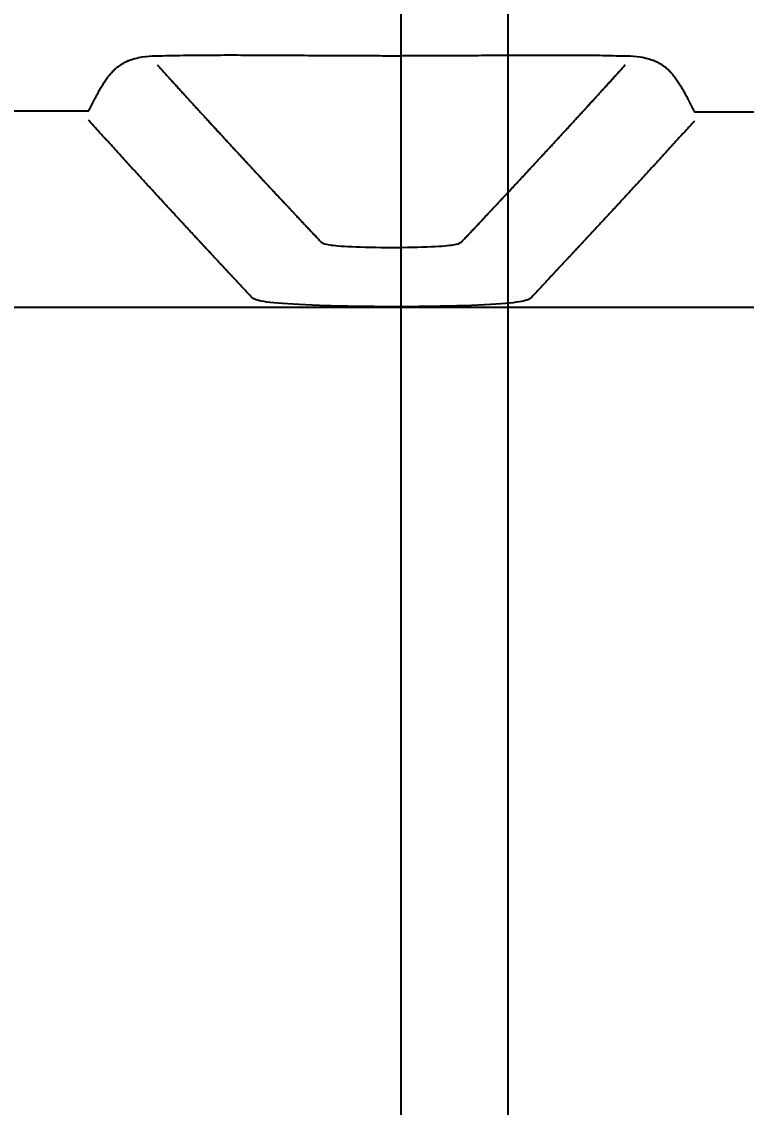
# Model space of a CAD drawing. Extents: x -912 to 8450, y -583 to 4401.
# Drawn here: x 951.7 to 990.6, y 1277.6 to 1335.9 of the extents above; entities that cross this region are included whole.
import ezdxf

# ---------------------------------------------------------------- set-up
doc = ezdxf.new("R2010")
doc.units = 0
doc.header["$MEASUREMENT"] = 0
doc.layers.get('0').update_dxf_attribs({"linetype": 'CONTINUOUS'})
for name, color, linetype in [('2', 7, 'CONTINUOUS'), ('3', 7, 'CONTINUOUS'), ('4', 7, 'CONTINUOUS'), ('5', 7, 'CONTINUOUS'), ('6', 7, 'CONTINUOUS')]:
    doc.layers.add(name, color=color, linetype=linetype)
doc.styles.get("Standard").update_dxf_attribs({"font": 'monotxt.shx'})
doc.dimstyles.new('DSTYLE1', dxfattribs={"dimtxt": 40, "dimasz": 53.333333, "dimexe": 4, "dimexo": 2, "dimgap": 2, "dimtad": 0, "dimtih": 1, "dimtoh": 1, "dimdec": 0, "dimzin": 3, "dimtxsty": 'STANDARD', "dimcen": 0.09, "dimazin": 3, "dimtp": 1, "dimtm": 1, "dimtfac": 1, "dimtdec": 4, "dimtofl": 0, "dimtmove": 0, "dimatfit": 3, "dimtolj": 1, "dimtzin": 0})
doc.dimstyles.new('DSTYLE3', dxfattribs={"dimtxt": 40, "dimasz": 53.333333, "dimexe": 4, "dimexo": 2, "dimgap": 2, "dimtad": 0, "dimtih": 1, "dimtoh": 1, "dimdec": 0, "dimzin": 3, "dimtxsty": 'STANDARD', "dimcen": 0.09, "dimazin": 3, "dimtp": 1, "dimtm": 1, "dimtfac": 1, "dimtdec": 4, "dimtofl": 0, "dimtmove": 0, "dimatfit": 3, "dimtolj": 1, "dimtzin": 0})

# ---------------------------------------------------------------- blocks, each defined once
blk = doc.blocks.new('_AH1')
at = {"color": 0, "linetype": 'CONTINUOUS'}
for p, q in [((-1, 0.166667), (0, 0)), ((-1, 0.166667), (-1, -0.166667)), ((0, 0), (-1, -0.166667)), ((0, 0), (-1, 0))]:
    blk.add_line(p, q, dxfattribs=at)
blk = doc.blocks.new('*D4')
at = {"layer": '2', "color": 1, "linetype": 'CONTINUOUS'}
for p, q in [((-128.26159, 1321.2013), (-128.26159, 1159.7806)), ((1607.1675, 1321.2013), (1607.1675, 1159.7806)), ((-128.26159, 1213.1139), (586.95656, 1213.1139)), ((1607.1675, 1213.1139), (800.28989, 1213.1139))]:
    blk.add_line(p, q, dxfattribs=at)
at = {"layer": '2', "color": 1, "xscale": 53.333333, "yscale": 53.333333, "zscale": 53.333333, "rotation": 180}
blk.add_blockref('_AH1', (-128.26159, 1213.1139), dxfattribs=at)
at = {"layer": '2', "color": 1, "xscale": 53.333333, "yscale": 53.333333, "zscale": 53.333333}
blk.add_blockref('_AH1', (1607.1675, 1213.1139), dxfattribs=at)
at = {"layer": '2', "color": 1, "linetype": 'CONTINUOUS'}
blk.add_text('1732', height=40, dxfattribs=at).set_placement((613.62323, 1193.1139))
blk = doc.blocks.new('*D8')
at = {"layer": '6', "color": 1, "linetype": 'CONTINUOUS'}
for p, q in [((1576.1614, 1727.4428), (1576.4073, 1323.9917)), ((175.43739, 1726.5891), (175.68331, 1323.138)), ((1576.3748, 1377.3251), (954.10585, 1376.9458)), ((175.6508, 1376.4713), (740.77251, 1376.8157))]:
    blk.add_line(p, q, dxfattribs=at)
at = {"layer": '6', "color": 1, "xscale": 53.333333, "yscale": 53.333333, "zscale": 53.333333}
for p, rotation in [((1576.3748, 1377.3251), 0.03492376600000001), ((175.6508, 1376.4713), 180.03492)]:
    blk.add_blockref('_AH1', p, dxfattribs=dict(at, rotation=rotation))
at = {"layer": '6', "color": 1, "linetype": 'CONTINUOUS'}
blk.add_text('1392', height=40, dxfattribs=at).set_placement((767.43918, 1356.8808))
blk = doc.blocks.new('*D13')
at = {"layer": '4', "color": 1, "linetype": 'CONTINUOUS'}
for p, q in [((977.79092, 698.77637), (977.92307, 2132.9977)), ((7677.785, 698.15903), (7677.9171, 2132.3803)), ((977.91816, 2079.6643), (4137.8827, 2079.3732)), ((7677.9122, 2079.047), (4351.2161, 2079.3535))]:
    blk.add_line(p, q, dxfattribs=at)
at = {"layer": '4', "color": 1, "xscale": 53.333333, "yscale": 53.333333, "zscale": 53.333333}
for p, rotation in [((977.91816, 2079.6643), 179.99472), ((7677.9122, 2079.047), 359.99472)]:
    blk.add_blockref('_AH1', p, dxfattribs=dict(at, rotation=rotation))
at = {"layer": '4', "color": 1, "linetype": 'CONTINUOUS'}
blk.add_text('6704', height=40, dxfattribs=at).set_placement((4164.5494, 2059.3633))
blk = doc.blocks.new('*D14')
at = {"layer": '3', "color": 1, "linetype": 'CONTINUOUS'}
for p, q in [((990.10056, 1245.6279), (814.59124, 1316.4866)), ((972.50637, 864.11759), (727.59491, 862.97432))]:
    blk.add_line(p, q, dxfattribs=at)
for start, end in [(158.01451, 166.70533), (171.47083, 180.26746)]:
    blk.add_arc((1924.0583, 868.55954), 1143.1431, start, end, dxfattribs=at)
at = {"layer": '3', "color": 1, "xscale": 53.333333, "yscale": 53.333333, "zscale": 53.333333}
for p, rotation in [((864.0461, 1296.5201), 69.351194), ((780.92767, 863.22328), 268.93077)]:
    blk.add_blockref('_AH1', p, dxfattribs=dict(at, rotation=rotation))
at = {"layer": '3', "color": 1, "linetype": 'CONTINUOUS'}
for s, p in [('21%%d', (681.54793, 1064.7691)), ('22%%d', (801.54793, 1064.7691))]:
    blk.add_text(s, height=40, dxfattribs=at).set_placement(p)
blk = doc.blocks.new('*D16')
at = {"layer": '3', "color": 1, "linetype": 'CONTINUOUS'}
for p, q in [((972.08197, 1461.8962), (972.08197, 548.80659)), ((1993.352, 984.51262), (1993.352, 548.80659)), ((972.08197, 602.13992), (1347.8998, 602.13992)), ((1993.352, 602.13992), (1561.2331, 602.13992))]:
    blk.add_line(p, q, dxfattribs=at)
at = {"layer": '3', "color": 1, "xscale": 53.333333, "yscale": 53.333333, "zscale": 53.333333, "rotation": 180}
blk.add_blockref('_AH1', (972.08197, 602.13992), dxfattribs=at)
at = {"layer": '3', "color": 1, "xscale": 53.333333, "yscale": 53.333333, "zscale": 53.333333}
blk.add_blockref('_AH1', (1993.352, 602.13992), dxfattribs=at)
at = {"layer": '3', "color": 1, "linetype": 'CONTINUOUS'}
blk.add_text('1023', height=40, dxfattribs=at).set_placement((1374.5665, 582.13992))

msp = doc.modelspace()

# ---------------------------------------------------------------- linework, layer by layer
at = {"layer": '5', "color": 4, "linetype": 'CONTINUOUS'}
for p, q in [((933.55816, 1331.1426), (955.31625, 1331.116)), ((987.85164, 1331.0706), (1009.7453, 1331.0361))]:
    msp.add_line(p, q, dxfattribs=at)
at = {"layer": '5', "color": 6, "linetype": 'CONTINUOUS'}
msp.add_lwpolyline([(1761.9876, 1823.644, -0.000000748), (1761.9775, 1828.6636, 0.00000316), (1761.9672, 1833.7642, 0.000000156), (1761.9567, 1838.9838, -0.000000768), (1761.9469, 1843.8843, -0.000000074), (1761.938, 1848.3147, 0.000000232), (1761.9265, 1854.0045)], format="xyb", dxfattribs=at)
at = {"layer": '5', "color": 30, "linetype": 'CONTINUOUS'}
for points in [[(713.46736, 1221.5303, -0.000000273), (712.1372, 1221.5303, 0.000000062), (710.80704, 1221.5303, 0.000001074), (709.4769, 1221.5303, -0.000000248), (708.14673, 1221.5303, -0.000004242)], [(716.12767, 1221.5303, 0.000000068), (714.79751, 1221.5303)], [(819.17192, 1192.4603, -0.000000076), (819.17192, 1193.7904, 0.000000462), (819.17192, 1195.1206, -0.000000099), (819.17192, 1196.4507, -0.00000009), (819.17192, 1197.7809, 0.00000049), (819.17192, 1199.1111, -0.000000084), (819.17192, 1200.4412, -0.000001961)], [(712.60031, 1166.5303, 0.000000449), (713.93047, 1166.5303, -0.00000195), (715.26063, 1166.5303, -0.000000114), (716.59079, 1166.5303, 0.000000494), (717.92094, 1166.5303)], [(795.07009, 1166.5303, -0.000000529), (796.40025, 1166.5303, 0.000000122), (797.73041, 1166.5303, 0.000002086)], [(719.2511, 1166.5303, -0.000000125), (720.58126, 1166.5303)], [(792.40978, 1166.5303, 0.000000134), (793.73993, 1166.5303)], [(689.17192, 1195.794, -0.000000182), (689.17192, 1194.4638, 0.000000518), (689.17192, 1193.1337, 0.000000293), (689.17192, 1191.8035, -0.000000188), (689.17192, 1190.4734, -0.000001046), (689.17191, 1189.1432, 0.000000271), (689.17192, 1187.8131, 0.000004102)], [(819.17192, 1189.7999, 0.000000418), (819.17192, 1191.1301, -0.000001851)], [(819.17193, 1201.7714, 0.000000444), (819.17192, 1203.1015, 0.000007744)], [(799.06056, 1166.5303, -0.00000048), (800.39072, 1166.5303, -0.000008231)]]:
    msp.add_lwpolyline(points, format="xyb", dxfattribs=at)
at = {"layer": '5', "color": 3, "linetype": 'CONTINUOUS'}
for points in [[(711.672, 1157.1666, -0.000000224), (711.672, 1156.7314, 0.000000904), (711.672, 1156.3063, 0.000000061), (711.672, 1155.8928, -0.000000241), (711.672, 1155.4909)], [(711.672, 1155.1019, -0.000000065), (711.672, 1154.726)]]:
    msp.add_lwpolyline(points, format="xyb", dxfattribs=at)
at = {"layer": '5', "color": 4, "linetype": 'CONTINUOUS'}
for points, knots in [([(955.31625, 1331.116), (955.43283, 1331.3381), (955.54886, 1331.5636), (955.66436, 1331.7925), (956.15078, 1332.7319), (956.74827, 1333.5882), (957.41013, 1334.0185), (963.26902, 1334.243), (969.04959, 1334.0164), (974.09458, 1334.0171), (979.87473, 1334.242), (985.73381, 1334.0173), (986.39673, 1333.5884), (987.00101, 1332.7258), (987.49018, 1331.7754), (987.60981, 1331.5367), (987.7303, 1331.3018), (987.85164, 1331.0706)], [0, 0, 0, 0, 0, 0, 0.035322543, 0.035322543, 0.035322543, 0.14500847, 0.14500847, 0.14500847, 0.8535593, 0.8535593, 0.8535593, 0.96323277, 0.96323277, 0.96323277, 1, 1, 1, 1, 1, 1]), ([(958.99481, 1333.5973), (960.71003, 1331.7028), (962.44349, 1329.8083), (964.19458, 1327.9142), (966.01501, 1325.9675), (967.85113, 1324.0221), (967.91615, 1323.9704), (968.36614, 1323.8809), (969.56531, 1323.8136), (970.79354, 1323.7727), (972.35199, 1323.7725), (973.57942, 1323.8134), (974.77769, 1323.8808), (975.22736, 1323.9704), (975.29286, 1324.0221), (977.12913, 1325.9675), (978.9494, 1327.9142), (980.70056, 1329.8083), (982.43402, 1331.7028), (984.14923, 1333.5973)], [0, 0, 0, 0, 0, 0, 0.4783298, 0.4783298, 0.4783298, 0.49138244, 0.49138244, 0.49138244, 0.49999799, 0.49999799, 0.50861798, 0.50861798, 0.50861798, 0.52167016, 0.52167016, 0.52167016, 1, 1, 1, 1, 1, 1]), ([(987.85088, 1330.5712), (986.13538, 1328.6789), (984.40181, 1326.7866), (982.66187, 1324.8939), (980.78711, 1322.9269), (978.96525, 1320.9575), (978.74337, 1320.8799), (977.72207, 1320.7425), (975.56655, 1320.6436), (973.09736, 1320.5787), (970.09903, 1320.5825), (967.62534, 1320.6537), (965.45459, 1320.7577), (964.4165, 1320.8977), (964.18955, 1320.9767), (962.36987, 1322.9519), (960.49699, 1324.9249), (958.75968, 1326.8224), (957.02862, 1328.7195), (955.31562, 1330.6166)], [0, 0, 0, 0, 0, 0, 0.46526933, 0.46526933, 0.46526933, 0.4839719, 0.4839719, 0.4839719, 0.50001118, 0.50001118, 0.51584734, 0.51584734, 0.51584734, 0.53472913, 0.53472913, 0.53472913, 1, 1, 1, 1, 1, 1]), ([(1528.7361, 1320.5548), (1524.9084, 1320.5533), (1521.0794, 1320.5521), (1512.1825, 1320.5712), (1492.7052, 1320.5626), (1473.1666, 1320.5667), (1439.5802, 1320.5616), (1405.7993, 1320.5615), (1366.9817, 1320.5559), (1338.6329, 1320.5526), (1310.0641, 1320.5514), (1193.0352, 1320.5501), (968.71785, 1320.5487), (754.1725, 1320.5487), (539.62547, 1320.5486), (315.30905, 1320.5502), (198.27989, 1320.5514), (169.7112, 1320.5527), (141.36215, 1320.5559), (102.54475, 1320.5616), (68.763757, 1320.5616), (35.177409, 1320.5667), (15.63877, 1320.5626), (-3.83853, 1320.5712), (-12.735368, 1320.5521), (-16.564407, 1320.5533), (-20.392122, 1320.5548)], [0, 0, 0, 0, 0, 0, 0.01275916, 0.01275916, 0.029526104, 0.064872199, 0.064872199, 0.12414072, 0.12414072, 0.15670709, 0.15670709, 0.15670709, 0.5, 0.84329291, 0.84329291, 0.84329291, 0.87585928, 0.87585928, 0.9351278, 0.9351278, 0.9704739, 0.98724084, 0.98724084, 1, 1, 1, 1, 1, 1])]:
    msp.add_open_spline(points, degree=5, knots=knots, dxfattribs=at)
at = {"layer": '6', "color": 4, "linetype": 'CONTINUOUS'}
for points in [[(1576.1643, 1692.2116, 0.000000058), (1576.1643, 1694.4063, -0.000000251), (1576.1643, 1696.601)], [(1576.1643, 1698.7957, -0.000000064), (1576.1643, 1700.9905)], [(1666.8239, 2005.2372, -0.000000115), (1669.0186, 2005.2372, 0.000000501), (1671.2133, 2005.2372)], [(1713.1802, 2005.9872, 0.000000122), (1710.9855, 2005.9872, -0.000000531), (1708.7908, 2005.9872)], [(1576.1643, 1907.2952, -0.000000504), (1576.1643, 1909.4899, 0.000000116), (1576.1643, 1911.6847, 0.000001987)], [(1673.4081, 2005.2372, -0.000000127), (1675.6028, 2005.2372)], [(1706.5961, 2005.9872, 0.000000134), (1704.4013, 2005.9872)], [(1576.1643, 1902.9057, 0.000000128), (1576.1643, 1905.1005)], [(1673.6751, 2005.9872, 0.000000608), (1671.4804, 2005.9872, -0.00000014), (1669.2857, 2005.9872, -0.000002398)], [(1719.4974, 2005.2372, -0.000000621), (1721.6922, 2005.2372, 0.000000143), (1723.8869, 2005.2372, 0.000002449)], [(1678.0646, 2005.9872, -0.000000154), (1675.8699, 2005.9872)], [(1715.108, 2005.2372, 0.000000157), (1717.3027, 2005.2372)], [(1575.4143, 1910.9353, 0.000000145), (1575.4143, 1908.7405, -0.000000632), (1575.4143, 1906.5458)], [(1575.4143, 1904.3511, 0.00000016), (1575.4143, 1902.1564)], [(1575.4143, 1687.0729, 0.000000728), (1575.4143, 1684.8782, -0.000000167), (1575.4143, 1682.6834, -0.000002872)], [(1575.4143, 1691.4623, -0.000000184), (1575.4143, 1689.2676, 1)], [(1576.1643, 1687.8221, -0.000000228), (1576.1643, 1690.0168, 0.000000991)]]:
    msp.add_lwpolyline(points, format="xyb", dxfattribs=at)
at = {"layer": '6', "color": 3, "linetype": 'CONTINUOUS'}
for points in [[(1426.918, 1743.7872, 0.000000226), (1428.3645, 1743.7872, -0.000000052), (1429.8109, 1743.7872, -0.000000891), (1431.2573, 1743.7872, 0.000000205), (1432.7038, 1743.7872, 0.000003515)], [(970.37646, 1742.9872, 0.000000228), (971.82077, 1742.9872, -0.000000052), (973.26508, 1742.9872, -0.000000898)], [(783.94842, 1743.7872, 0.00000023), (782.49968, 1743.7872, -0.000000053), (781.05094, 1743.7872, -0.000000909)], [(783.94842, 1742.9872, 0.00000023), (782.49968, 1742.9872, -0.000000053), (781.05094, 1742.9872, -0.000000909)], [(1534.2009, 1742.9872, -0.000000054), (1535.6452, 1742.9872, 0.000000235), (1537.0895, 1742.9872)], [(1272.3186, 1743.7872, 0.000000244), (1273.765, 1743.7872, -0.000000056), (1275.2115, 1743.7872, -0.000000964)], [(1424.0251, 1743.7872, 0.000000057), (1425.4716, 1743.7872)], [(967.48785, 1742.9872, -0.000000058), (968.93216, 1742.9872)], [(786.84589, 1743.7872, 0.000000058), (785.39715, 1743.7872)], [(786.84589, 1742.9872, 0.000000058), (785.39715, 1742.9872)], [(1538.5338, 1742.9872, 0.00000006), (1539.9781, 1742.9872)], [(1532.3386, 1743.7872, 0.000000111), (1533.785, 1743.7872, -0.000000445), (1535.2315, 1743.7872, -0.000000062), (1536.6779, 1743.7872, 0.000000121), (1538.1243, 1743.7872, 0.000000149), (1539.5708, 1743.7872, -0.000000061), (1541.0172, 1743.7872, -0.000000563), (1542.4636, 1743.7872, 0.000000136), (1543.9101, 1743.7872, 0.000002217)], [(1269.4257, 1743.7872, -0.000000062), (1270.8722, 1743.7872)], [(221.17893, 1743.7872, -0.000000073), (219.73019, 1743.7872, 0.000000316)], [(221.17893, 1742.9872, -0.000000073), (219.73019, 1742.9872, 0.000000316)], [(216.83272, 1743.7872, -0.00000008), (215.38398, 1743.7872)], [(216.83272, 1742.9872, -0.00000008), (215.38398, 1742.9872)], [(1371.9534, 1743.7872, 0.000001325), (1373.3998, 1743.7872, -0.000005757), (1374.8463, 1743.7872, -0.000000336), (1376.2927, 1743.7872, 0.000001459), (1377.7392, 1743.7872, 0.000000085), (1379.1856, 1743.7872, -0.00000037), (1380.632, 1743.7872)], [(1245.6993, 1742.9872, 0.000000086), (1247.1436, 1742.9872, -0.000000375)], [(475.84095, 1743.7872, 0.000000395), (474.39222, 1743.7872, -0.000000091), (472.94348, 1743.7872, -0.000001559)], [(475.84095, 1742.9872, 0.000000395), (474.39222, 1742.9872, -0.000000091), (472.94348, 1742.9872, -0.000001559)], [(1382.0785, 1743.7872, -0.000000094), (1383.5249, 1743.7872)], [(1250.0322, 1742.9872, -0.000000095), (1251.4765, 1742.9872)], [(1243.3898, 1743.7872, -0.000000096), (1244.8363, 1743.7872, 0.000000416)], [(478.73843, 1743.7872, -0.0000001), (477.28969, 1743.7872)], [(478.73843, 1742.9872, -0.0000001), (477.28969, 1742.9872)], [(378.93341, 1743.7872, 0.000000101), (377.48468, 1743.7872, -0.000000439)], [(378.93341, 1742.9872, 0.000000101), (377.48468, 1742.9872, -0.000000439)], [(1428.9464, 1742.9872, -0.000000456), (1430.3907, 1742.9872, 0.000000105), (1431.835, 1742.9872, 0.000001801)], [(1247.7292, 1743.7872, -0.000000105), (1249.1756, 1743.7872)], [(374.5872, 1743.7872, 0.000000111), (373.13847, 1743.7872, 1)], [(374.5872, 1742.9872, 0.000000111), (373.13847, 1742.9872)], [(1426.0578, 1742.9872, 0.000000116), (1427.5021, 1742.9872)], [(971.96769, 1743.7872, -0.000000128), (973.41413, 1743.7872, -0.000002193)], [(967.62838, 1743.7872, -0.000000141), (969.07481, 1743.7872)], [(824.51305, 1743.7872, -0.000000147), (823.06431, 1743.7872, 0.000000639)], [(824.51305, 1742.9872, -0.000000147), (823.06431, 1742.9872, 0.000000639)], [(1276.0298, 1742.9872, 0.000000149), (1277.4741, 1742.9872, 0.000002548)], [(927.12814, 1743.7872, 0.000000153), (928.57458, 1743.7872, -0.000000667)], [(927.04723, 1742.9872, 0.000000159), (928.49154, 1742.9872, -0.000000692)], [(820.16684, 1743.7872, -0.000000162), (818.7181, 1743.7872)], [(820.16684, 1742.9872, -0.000000162), (818.7181, 1742.9872)], [(1271.6969, 1742.9872, 0.000000164), (1273.1412, 1742.9872)], [(931.46745, 1743.7872, 0.000000169), (932.91389, 1743.7872)], [(1371.1741, 1742.9872, 0.000002649), (1372.6184, 1742.9872, -0.000011509), (1374.0627, 1742.9872, -0.000000671), (1375.507, 1742.9872, 0.000002917), (1376.9513, 1742.9872, 0.00000017), (1378.3957, 1742.9872, -0.000000739), (1379.84, 1742.9872)], [(507.71317, 1743.7872, -0.000000175), (506.26443, 1743.7872, 0.000000759)], [(507.71317, 1742.9872, -0.000000175), (506.26443, 1742.9872, 0.000000759)], [(931.38015, 1742.9872, 0.000000175), (932.82446, 1742.9872)], [(1381.2843, 1742.9872, 0.000000187), (1382.7286, 1742.9872)], [(503.36696, 1743.7872, -0.000000192), (501.91822, 1743.7872, -1)], [(503.36696, 1742.9872, -0.000000192), (501.91822, 1742.9872)], [(974.70939, 1742.9872, 0.000000207), (976.1537, 1742.9872, 0.000003544)], [(779.6022, 1743.7872, 0.000000209), (778.15347, 1743.7872, 0.000003587)], [(779.6022, 1742.9872, 0.000000209), (778.15347, 1742.9872, 0.000003587)], [(1276.6579, 1743.7872, 0.000000222), (1278.1043, 1743.7872, 0.000003804)]]:
    msp.add_lwpolyline(points, format="xyb", dxfattribs=at)

# ---------------------------------------------------------------- dimensions: what is measured, and where the dimension line sits
at = {"layer": '2', "color": 1, "linetype": 'CONTINUOUS'}
dim = msp.add_linear_dim(base=(-128.26159, 1213.1139), p1=(1607.1675, 1347.8679), p2=(-128.26159, 1347.8679), text='1732', dimstyle='DSTYLE1', override={"dimblk": '_AH1', "dimsah": 0}, dxfattribs=at)
dim.commit()
dim.dimension.update_dxf_attribs({"geometry": '*D4', "text_midpoint": (693.62323, 1213.1139), "dimtype": 128})
at = {"layer": '3', "color": 1, "linetype": 'CONTINUOUS'}
dim = msp.add_linear_dim(base=(972.08197, 602.13992), p1=(1993.352, 1011.1793), p2=(972.08197, 1488.5628), angle=180, text='1023', dimstyle='DSTYLE1', override={"dimblk": '_AH1', "dimsah": 0}, dxfattribs=at)
dim.commit()
dim.dimension.update_dxf_attribs({"geometry": '*D16', "text_midpoint": (1454.5665, 602.13992), "dimtype": 128})
dim = msp.add_angular_dim_2l(base=(801.38465, 1083.9197), line1=((727.59491, 862.97432), (972.50637, 864.11759)), line2=((990.10056, 1245.6279), (814.59124, 1316.4866)), text='21%%d<>', dimstyle='DSTYLE3', override={"dimblk": '_AH1', "dimsah": 0}, dxfattribs=at)
dim.commit()
dim.dimension.update_dxf_attribs({"geometry": '*D14', "text_midpoint": (801.54793, 1084.7691), "dimtype": 130})
at = {"layer": '4', "color": 1, "linetype": 'CONTINUOUS'}
dim = msp.add_linear_dim(base=(7677.9122, 2079.047), p1=(977.78847, 672.10971), p2=(7677.7825, 671.49237), angle=359.99472075, text='6704', dimstyle='DSTYLE1', override={"dimblk": '_AH1', "dimsah": 0}, dxfattribs=at)
dim.commit()
dim.dimension.update_dxf_attribs({"geometry": '*D13', "text_midpoint": (4244.5494, 2079.3633), "dimtype": 129})
at = {"layer": '6', "color": 1, "linetype": 'CONTINUOUS'}
dim = msp.add_linear_dim(base=(175.6508, 1376.4713), p1=(1576.1451, 1754.1095), p2=(175.42114, 1753.2557), angle=180.03492418, text='1392', dimstyle='DSTYLE1', override={"dimblk": '_AH1', "dimsah": 0}, dxfattribs=at)
dim.commit()
dim.dimension.update_dxf_attribs({"geometry": '*D8', "text_midpoint": (847.43918, 1376.8808), "dimtype": 129})

doc.saveas('drawing.dxf')
